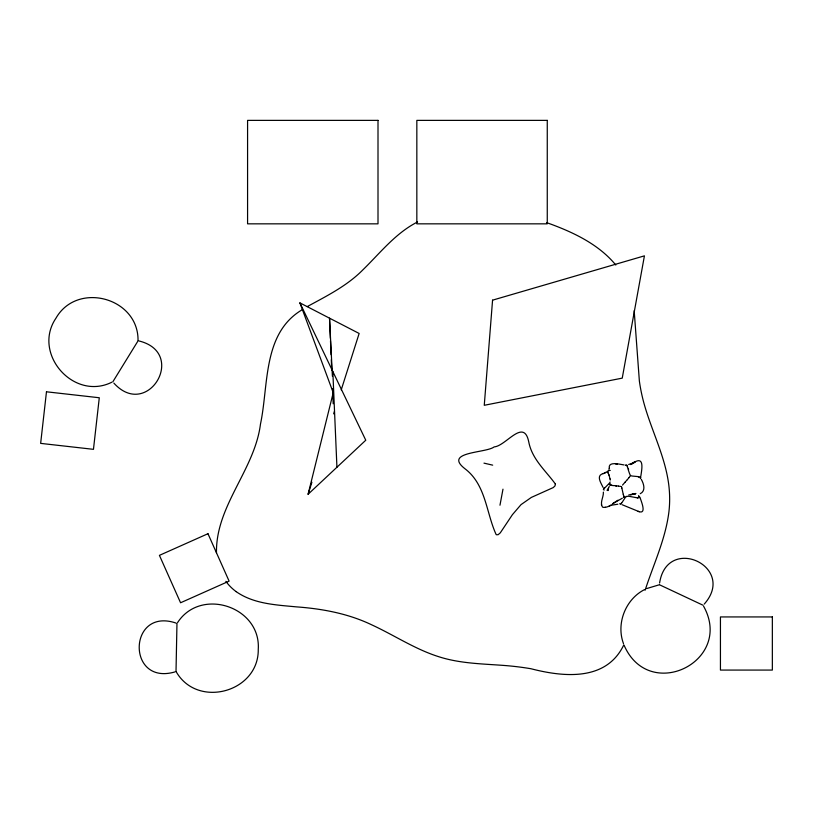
<?xml version="1.0" encoding="UTF-8"?>
<svg xmlns="http://www.w3.org/2000/svg" width="813" height="813" viewBox="0 0 813 813"><rect width="100%" height="100%" fill="white"/><g stroke="black" fill="none" stroke-linecap="round" stroke-linejoin="round"><path stroke-width="1.22" d="M640.847 476.072C641.731 469.741 644.851 455.392 633.581 462.699L635.105 461.936L632.555 463.166L634.607 462.231M176.014 671.477L176.97 623.49M638.114 511.316C647.615 515.34 640.725 500.32 639.973 497.221M640.258 493.704C645.929 490.889 643.926 483.999 641.233 479.233M659.597 583.002C667.239 534.009 737.249 566.966 704.251 604.079M603.378 492.109C603.744 496.956 599.638 502.607 602.453 507.058C605.604 508.928 615.695 502.871 609.222 505.95M609.374 484.66L611.081 485.361M499.975 505.219L502.983 489.162M609.283 467.922C608.226 461.286 619.303 464.193 624.12 464.945M341.236 389.864L359.143 333.462L299.906 302.873L365.769 440.219L308.097 494.263L333.228 392.699L333.035 388.909M609.211 468.258L608.896 469.284M308.097 494.263L311.897 482.261M333.615 413.858L334.377 411.459M608.459 488.044L607.951 489.436M645.136 590.177C653.591 564.08 665.695 538.806 668.977 511.306A111.574 111.574 0 0 0 669.241 489.365C666.66 459.04 651.782 431.855 643.855 402.882A176.553 176.553 0 0 1 639.364 381.012L634.181 310.718M609.252 486.448L607.86 489.721M610.116 481.997L609.821 482.546A13.994 10.366 -0.3 0 1 609.537 483.024L604.669 488.054M624.16 497.221L624.445 496.682M621.762 502.912L625.197 497.647A13.628 9.35 87.8 0 1 626.071 496.824L626.284 496.591M629.049 477.556L630.471 475.635M112.895 381.724L138.047 340.85M610.146 483.532L609.628 484.202M628.896 477.8L627.321 479.68M623.845 644.8C606.427 681.477 563.663 677.188 530.95 668.733A298.188 298.188 0 0 0 506.712 665.664C483.908 663.804 460.595 663.815 438.603 656.66C414.874 649.15 394.061 635.095 371.582 624.77C348.035 613.51 322.08 608.713 296.206 606.854C275.698 604.892 253.636 603.896 236.177 591.651M621.335 503.582L620.451 504.395L619.719 503.613M624.079 497.343L623.236 494.324M177.569 622.606C200.821 586.742 261.044 606.711 258.26 649.363C258.849 692.097 197.691 708.946 176.309 671.945M640.38 478.074L640.898 477.15L640.085 476.743M622.524 485.087L625.38 481.835M625.817 481.347L627.23 479.782M624.73 496.337L624.658 496.397A25.233 5.955 57.8 0 0 624.354 496.54M603.968 488.684L603.378 489.599L604.242 490.005M625.858 465.168L626.681 464.914L627.321 465.971M617.971 500.198L612.453 503.816L622.331 498.196M606.925 471.764L604.303 473.166L605.736 472.485M630.563 464.569L634.374 462.292L632.626 463.278M302.436 309.59C262.426 333.025 268.798 384.884 260.485 424.03C254.652 470.046 215.587 505.747 216.471 552.982M633.256 462.912L631.559 463.877L633.825 462.597L631.975 463.634M417.547 221.959C395.555 233.097 380.22 252.945 362.913 269.825C347.09 285.871 326.775 295.952 307.233 306.603M644.567 589.588C625.482 599.232 615.969 623.642 623.5 643.642M632.555 463.166L628.673 464.487M603.429 473.532C595.624 475.371 601.051 482.973 602.982 487.312M646.508 588.612L658.997 584.872M111.93 382.171C73.698 401.297 31.931 353.543 55.955 318.198C77.113 281.064 138.383 297.558 138.037 340.301M603.144 473.644L604.526 473.064M175.059 671.884C126.31 686.213 127.905 606.711 176.096 623.083M630.512 494.924L635.949 493.491L630.807 494.538L631.335 494.436M611.427 505.208L617.85 504.223M630.055 494.68L628.734 494.975M604.882 507.424L605.522 507.292M632.768 494.172L635.217 493.816L633.286 494.101M626.701 496.408L627.27 496.347A15.091 13.851 44.6 0 1 628.886 496.276L636.528 497.688A18.14 16.717 47.1 0 0 637.422 497.942M638.561 476.652L631.975 476.012A12.815 9.847 -12.1 0 1 631.305 475.829L630.766 475.656M606.945 490.178L607.626 490.209M609.242 470.636L607.982 470.829L607.819 471.804M614.1 485.646L611.904 485.452M614.76 485.696L618.337 486.032M617.372 463.979L615.471 463.674L617.199 463.949M139.084 340.982C187.823 353.035 147.6 420.402 113.871 383.116M637.433 497.902L638.937 497.841L639.008 496.662M483.979 463.136L492.688 465.148M622.108 504.71L639.262 511.733M659.546 584.791L702.981 605.207M615.807 265.028C599.293 244.967 575.177 233.189 551.275 224.297A262.924 262.924 0 0 0 546.661 222.691M630.421 475.402L630.187 474.975A13.841 9.309 85.1 0 1 629.303 472.932L628.276 469.863M703.54 606.122C734.169 660.939 649.678 703.113 624.282 645.685M608.226 473.125L608.937 474.975M299.906 302.873L333.228 392.699M609.191 475.696L610.014 478.938M621.417 486.54L621.64 487.261A13.018 3.994 73.5 0 1 621.874 487.993M621.843 487.993L623.205 494.141M627.585 466.916L627.758 467.658M628.093 469.101L627.9 468.258M601.468 504.365L601.508 505.168M332.405 376.277L329.519 318.168L330.383 338.31M332.832 371.551L336.928 467.241M330.495 340.83L331.084 354.681M331.298 359.722L331.734 369.793M332.537 388.675L333.188 403.787M236.177 591.651A46.605 46.605 0 0 1 225.872 581.346M638.439 477.14A11.646 6.392 -6.5 0 1 639.872 477.19M640.542 478.105A13.171 7.886 -16.5 0 1 640.359 478.318M625.004 482.414A26.91 1.728 -50.8 0 1 625.431 481.936M625.522 465.321A9.786 8.201 75 0 1 625.797 465.077M627.067 466.073A12.683 10.62 88.4 0 1 627.321 466.997M628.591 469.711A26.148 16.443 83.9 0 1 628.408 468.959M610.085 478.928A14.817 13.73 17.9 0 1 610.217 480.087M609.089 474.944A26.859 23.16 40.7 0 1 609.344 475.666M608.144 473.156A11.067 10.478 16.5 0 1 607.728 471.825M609.252 470.31A15.518 14.126 27.4 0 1 610.258 470.442M638.622 495.503A13.14 12.246 46.8 0 1 639.048 496.652M626.325 496.408A13.74 3.12 63.4 0 1 626.498 496.509M621.589 502.759A15.843 12.795 73.5 0 1 621.183 503.44M624.181 497.454A13.343 1.829 84.5 0 1 624.12 497.495M609.465 484.69A11.819 3.719 21.2 0 1 609.506 484.223M611.63 484.914A14.156 5.457 13.8 0 1 610.868 484.822M615.939 486.133A29.055 1.199 5.4 0 1 616.467 486.174M618.429 486.154A14.034 1.921 6.8 0 1 620.654 486.408M607.585 490.452A31.046 26.311 -14.1 0 1 608.287 490.503M603.52 488.532A17.5 10.945 -11.6 0 1 604.222 487.871M555.37 483.989L555.005 485.889L553.267 487.566L531.367 497.404L521.042 504.619L512.424 514.659L500.29 532.85L498.115 534.71L496.225 534.72C486.144 512.932 486.052 484.711 464.965 468.755C442.882 451.53 486.184 453.207 494.162 446.896C506.001 446.042 523.765 417.628 528.724 441.764C531.956 459.172 545.675 470.646 555.37 483.989M492.566 300.16L484.263 405.291L622.24 378.136L644.424 255.851L492.566 300.16M46.473 391.795L40.65 443.38L93.465 449.335L99.288 397.75L46.473 391.795M207.965 533.714L159.419 555.36L180.567 602.768L229.103 581.122L207.965 533.714M378.004 120.375L247.579 120.375L247.579 223.839L378.004 223.839L378.004 120.375M547.261 120.375L416.835 120.375L416.835 223.839L547.261 223.839L547.261 120.375M772.35 616.935L720.44 616.935L720.44 670.075L772.35 670.075L772.35 616.935"/></g></svg>
